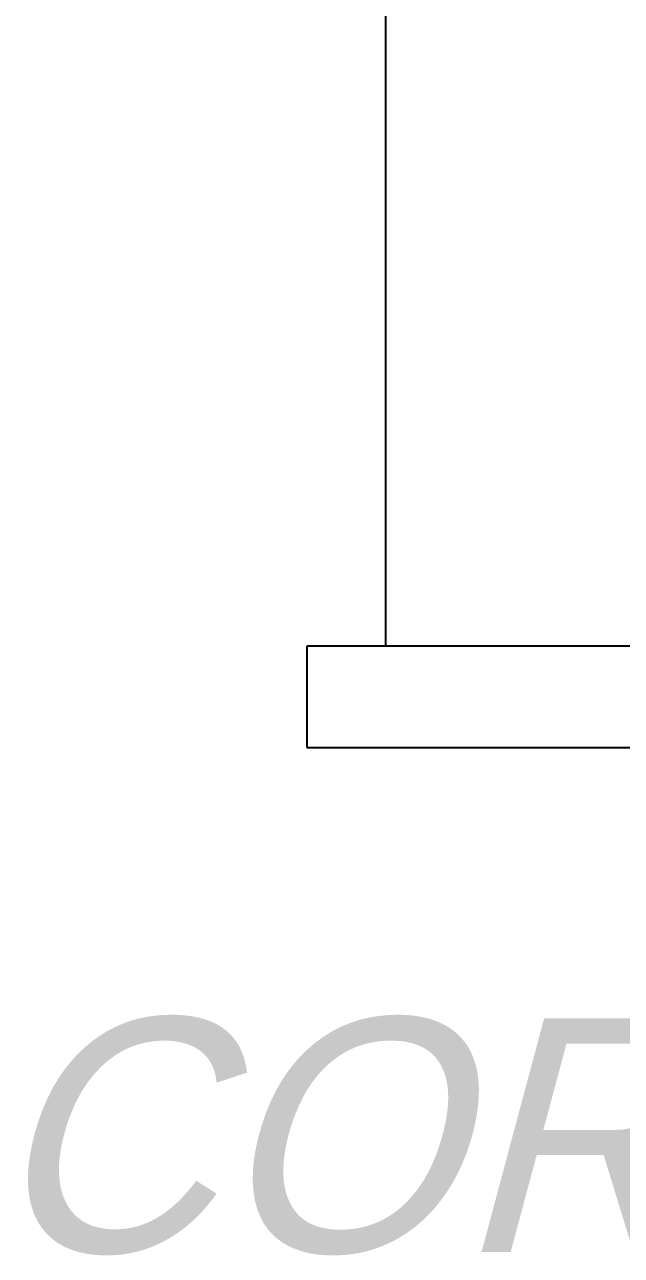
# Model space of a CAD drawing. Extents: x 1223 to 2114, y 507 to 973.
# Drawn here: x 2047.615 to 2048.764, y 609.198 to 611.567 of the extents above; entities that cross this region are included whole.
import ezdxf

# ---------------------------------------------------------------- set-up
doc = ezdxf.new("R2010")
doc.units = 0
doc.header["$MEASUREMENT"] = 0
doc.layers.get('0').update_dxf_attribs({"linetype": 'CONTINUOUS'})
doc.layers.add('06', color=6, linetype='CONTINUOUS')
doc.styles.add('STYLE2', font='txt', dxfattribs={"height": 0.1})

msp = doc.modelspace()

# ---------------------------------------------------------------- linework, layer by layer
at = {"layer": '06'}
for p, q in [((2048.30991, 613.74517), (2048.30991, 610.37017)), ((2048.81616, 610.37017), (2048.1586, 610.37017)), ((2048.1586, 610.37017), (2048.1586, 610.17524)), ((2048.1586, 610.17524), (2048.96746, 610.17524))]:
    msp.add_line(p, q, dxfattribs=at)

# ---------------------------------------------------------------- texts
at = {"color": 5, "style": 'STYLE2', "oblique": 15}
msp.add_text('CORTE A-A', height=0.45, dxfattribs=at).set_placement((2047.54269, 609.20414))

doc.saveas('drawing.dxf')
